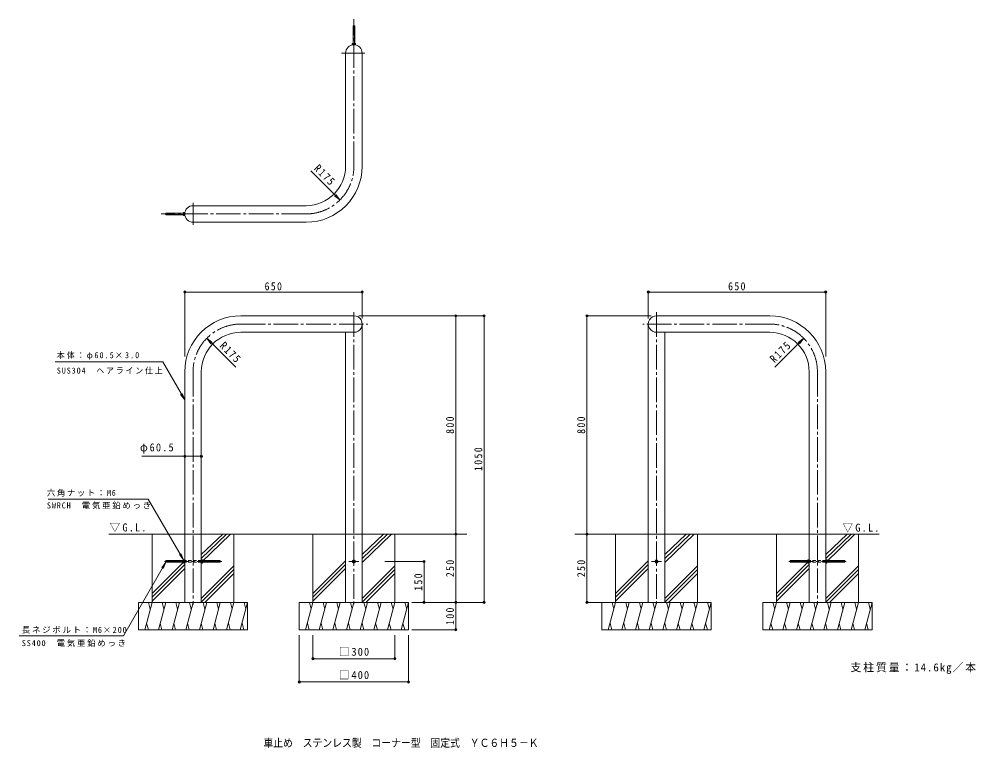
# Model space of a CAD drawing. Units: millimetres at full size, sheet at 1:10. Extents: x -1681 to 1825, y -1350 to 1320.
import ezdxf
from ezdxf.enums import TextEntityAlignment as Align

# ---------------------------------------------------------------- set-up
doc = ezdxf.new("R2010")
doc.units = ezdxf.units.MM
doc.header["$LTSCALE"] = 10
doc.header["$PDMODE"] = 32
doc.header["$PDSIZE"] = 8
doc.linetypes.add('CHAIN2', pattern=[12, 9, -1, 1, -1])
doc.linetypes.add('DASHED1', pattern=[1.8, 1.2, -0.6])
for name, color, linetype, lineweight in [('C-0', 7, 'CHAIN2', 9), ('C-2', 3, 'Continuous', 9), ('C-3', 3, 'Continuous', 9), ('C-4', 7, 'Continuous', 9), ('C-5', 7, 'Continuous', 9), ('C-6', 6, 'Continuous', 9)]:
    doc.layers.add(name, color=color, linetype=linetype, lineweight=lineweight)
doc.layers.add('F-5_F-5ﾚｲﾔ', color=2, linetype='Continuous')
doc.styles.add('ＭＳ ゴシック', font='')
doc.styles.get('ＭＳ ゴシック').set_extended_font_data('MS Gothic')

msp = doc.modelspace()

# ---------------------------------------------------------------- linework, layer by layer
at = {"layer": 'C-0'}
for p, q in [((-454.5, 781.31), (-454.5, 1319.88)), ((-500.22, 1195.81), (-414.22, 1195.81)), ((-1044, 646.98), (-1044, 566.24)), ((-629.5, 606.31), (-1161.11, 606.31)), ((-454.5, 246.72), (-454.5, -829.3)), ((654.56, 246.72), (654.56, -829.3)), ((-869, 203), (-403.76, 203)), ((1069.06, 203), (603.82, 203)), ((-1044, 28), (-1044, -824.46)), ((1244.06, 28), (1244.06, -824.46)), ((-939, -666.75), (-1149, -666.75)), ((-436.33, -666.75), (-472.68, -666.75)), ((636.38, -666.75), (672.74, -666.75)), ((1349.06, -666.75), (1139.06, -666.75))]:
    msp.add_line(p, q, dxfattribs=at)
for centre, start, end in [((-629.5, 781.31), 270, 0), ((-869, 28), 90, 180), ((1069.06, 28), 0, 90)]:
    msp.add_arc(centre, 175, start, end, dxfattribs=at)
at = {"layer": 'C-2'}
for p, q in [((-484.75, 781.31), (-484.75, 1195.81)), ((-424.25, 781.31), (-424.25, 1195.81)), ((-629.5, 636.56), (-1044, 636.56)), ((-629.5, 576.06), (-1044, 576.06)), ((-869, 233.25), (-454.5, 233.25)), ((1069.06, 233.25), (654.56, 233.25)), ((-424.25, 203), (-424.25, -816.75)), ((624.31, 203), (624.31, -816.75)), ((-869, 172.75), (-454.5, 172.75)), ((-484.75, 172.75), (-484.75, -816.75)), ((1069.06, 172.75), (654.56, 172.75)), ((684.81, 172.75), (684.81, -816.75)), ((-1074.25, 28), (-1074.25, -816.75)), ((-1013.75, 28), (-1013.75, -816.75)), ((1213.81, 28), (1213.81, -816.75)), ((1274.31, 28), (1274.31, -816.75))]:
    msp.add_line(p, q, dxfattribs=at)
for centre, radius, start, end in [((-454.5, 1195.81), 30.25, 0, 180), ((-629.5, 781.31), 205.25, 270, 0), ((-629.5, 781.31), 144.75, 270, 0), ((-1044, 606.31), 30.25, 90, 270), ((-869, 28), 205.25, 90, 180), ((-454.5, 203), 30.25, 269.99986, 90.00014), ((654.56, 203), 30.25, 89.99986, 270.00014), ((1069.06, 28), 205.25, 0, 90), ((-869, 28), 144.75, 90, 180), ((1069.06, 28), 144.75, 0, 90)]:
    msp.add_arc(centre, radius, start, end, dxfattribs=at)
at = {"layer": 'C-3'}
for p, q in [((-456.96, 1295.81), (-457.5, 1295.27)), ((-457.5, 1231.06), (-457.5, 1295.27)), ((-451.5, 1295.27), (-457.5, 1295.27)), ((-456.96, 1231.06), (-456.96, 1295.81)), ((-452.04, 1295.81), (-451.5, 1295.27)), ((-451.5, 1231.06), (-451.5, 1295.27)), ((-460.25, 1230.57), (-460.25, 1225.51)), ((-450.2, 1231.06), (-458.81, 1231.06)), ((-457.37, 1230.57), (-457.37, 1225.93)), ((-451.64, 1230.57), (-451.64, 1225.93)), ((-448.75, 1230.57), (-448.75, 1225.51)), ((-1144, 608.77), (-1143.46, 609.31)), ((-1079.25, 608.77), (-1144, 608.77)), ((-1144, 603.85), (-1143.46, 603.31)), ((-1079.25, 609.31), (-1143.46, 609.31)), ((-1143.46, 603.31), (-1143.46, 609.31)), ((-1079.25, 603.31), (-1143.46, 603.31)), ((-1079.25, 602), (-1079.25, 610.62)), ((-1078.76, 612.06), (-1073.7, 612.06)), ((-1078.76, 609.17), (-1074.12, 609.17)), ((-1078.76, 603.45), (-1074.12, 603.45)), ((-1078.76, 600.56), (-1073.7, 600.56)), ((-1144, -664.3), (-1143.46, -663.75)), ((-1079.25, -664.3), (-1144, -664.3)), ((-1079.25, -663.75), (-1143.46, -663.75)), ((-1143.46, -669.75), (-1143.46, -663.75)), ((-1079.25, -671.06), (-1079.25, -662.45)), ((-1078.76, -661), (-1074.25, -661)), ((-1078.76, -663.89), (-1074.25, -663.89)), ((-1009.24, -661), (-1013.75, -661)), ((-1009.24, -663.89), (-1013.75, -663.89)), ((-1008.75, -671.06), (-1008.75, -662.45)), ((-1008.75, -663.75), (-944.54, -663.75)), ((-1008.75, -664.3), (-944, -664.3)), ((-944, -664.3), (-944.54, -663.75)), ((-944.54, -669.75), (-944.54, -663.75)), ((-454.5, -661), (-449.5, -663.89)), ((-449.5, -663.89), (-449.5, -669.62)), ((648.81, -666.75), (651.7, -661.75)), ((1144.06, -664.3), (1144.6, -663.75)), ((1208.81, -664.3), (1144.06, -664.3)), ((1208.81, -663.75), (1144.6, -663.75)), ((1144.6, -669.75), (1144.6, -663.75)), ((1208.81, -671.06), (1208.81, -662.45)), ((1209.3, -661), (1213.81, -661)), ((1209.3, -663.89), (1213.81, -663.89)), ((1278.82, -661), (1274.31, -661)), ((1278.82, -663.89), (1274.31, -663.89)), ((1279.31, -671.06), (1279.31, -662.45)), ((1279.31, -663.75), (1343.52, -663.75)), ((1279.31, -664.3), (1344.06, -664.3)), ((1344.06, -664.3), (1343.52, -663.75)), ((1343.52, -669.75), (1343.52, -663.75)), ((-1144, -669.21), (-1143.46, -669.75)), ((-1079.25, -669.75), (-1143.46, -669.75)), ((-1078.76, -669.62), (-1074.25, -669.62)), ((-1078.76, -672.5), (-1074.25, -672.5)), ((-1009.24, -669.62), (-1013.75, -669.62)), ((-1009.24, -672.5), (-1013.75, -672.5)), ((-1008.75, -669.75), (-944.54, -669.75)), ((-944, -669.21), (-944.54, -669.75)), ((-454.5, -672.5), (-459.5, -669.62)), ((-454.5, -672.5), (-449.5, -669.62)), ((648.81, -666.75), (651.7, -671.75)), ((657.42, -671.75), (651.7, -671.75)), ((660.31, -666.75), (657.42, -671.75)), ((1144.06, -669.21), (1144.6, -669.75)), ((1208.81, -669.75), (1144.6, -669.75)), ((1209.3, -669.62), (1213.81, -669.62)), ((1209.3, -672.5), (1213.81, -672.5)), ((1278.82, -669.62), (1274.31, -669.62)), ((1278.82, -672.5), (1274.31, -672.5)), ((1279.31, -669.75), (1343.52, -669.75)), ((1344.06, -669.21), (1343.52, -669.75))]:
    msp.add_line(p, q, dxfattribs=at)
at = {"layer": 'C-3', "linetype": 'DASHED1'}
for p, q in [((-1013.75, -663.75), (-1074.25, -663.75)), ((1274.31, -663.75), (1213.81, -663.75)), ((-1013.75, -669.75), (-1074.25, -669.75)), ((1274.31, -669.75), (1213.81, -669.75))]:
    msp.add_line(p, q, dxfattribs=at)
at = {"layer": 'C-3'}
for points in [[(-452.04, 1231.06), (-452.04, 1295.81), (-456.96, 1295.81)], [(-1079.25, 603.85), (-1144, 603.85), (-1144, 608.77)], [(-1079.25, -669.21), (-1144, -669.21), (-1144, -664.3)], [(-1008.75, -669.21), (-944, -669.21), (-944, -664.3)], [(-454.5, -661), (-459.5, -663.89), (-459.5, -669.62)], [(660.31, -666.75), (657.42, -661.75), (651.7, -661.75)], [(1208.81, -669.21), (1144.06, -669.21), (1144.06, -664.3)], [(1279.31, -669.21), (1344.06, -669.21), (1344.06, -664.3)]]:
    msp.add_lwpolyline(points, dxfattribs=at)
for centre, radius in [((-454.5, -666.75), 5), ((-454.5, -666.75), 3), ((654.56, -666.75), 5), ((654.56, -666.75), 3)]:
    msp.add_circle(centre, radius, dxfattribs=at)
for centre, radius, start, end in [((-458.81, 1228.69), 2.37, 52.44278, 127.55722), ((-454.5, 1222.46), 8.6, 70.548, 109.452), ((-450.2, 1228.69), 2.37, 52.44278, 127.55722), ((-1076.89, 610.62), 2.37, 142.44278, 217.55722), ((-1070.66, 606.31), 8.6, 160.548, 199.452), ((-1076.89, 602), 2.37, 142.44278, 217.55722), ((-1076.89, -662.45), 2.37, 142.44278, 217.55722), ((-1070.66, -666.75), 8.6, 160.548, 199.452), ((-1011.12, -662.45), 2.37, 322.44278, 37.55722), ((-1017.35, -666.75), 8.6, 340.548, 19.452), ((1211.18, -662.45), 2.37, 142.44278, 217.55722), ((1217.41, -666.75), 8.6, 160.548, 199.452), ((1276.94, -662.45), 2.37, 322.44278, 37.55722), ((1270.71, -666.75), 8.6, 340.548, 19.452), ((-1076.89, -671.06), 2.37, 142.44278, 217.55722), ((-1011.12, -671.06), 2.37, 322.44278, 37.55722), ((1211.18, -671.06), 2.37, 142.44278, 217.55722), ((1276.94, -671.06), 2.37, 322.44278, 37.55722)]:
    msp.add_arc(centre, radius, start, end, dxfattribs=at)
at = {"layer": 'C-4'}
for p, q in [((-505.76, 657.57), (-525.59, 672.79)), ((-1074.25, 323.28), (-1074.25, 83.63)), ((-1074.25, 320.28), (-424.25, 320.28)), ((-424.25, 323.28), (-424.25, 223)), ((624.31, 323.28), (624.31, 223)), ((624.31, 320.28), (1274.31, 320.28)), ((1274.31, 323.28), (1274.31, 83.63)), ((25.4, 233.25), (-436.31, 233.25)), ((-81.14, -566.75), (-81.14, 233.25)), ((22.4, 233.25), (22.4, -816.75)), ((396.31, 233.25), (634.56, 233.25)), ((399.31, 233.25), (399.31, -566.75)), ((-993.71, 150.77), (-973.87, 135.55)), ((1193.77, 150.77), (1173.93, 135.55)), ((-1074.25, -281.32), (-1232, -281.32)), ((-1074.25, -281.32), (-1013.75, -281.32)), ((-81.14, -566.75), (-81.14, -816.75)), ((399.31, -566.75), (399.31, -816.75)), ((-194.5, -666.75), (-340.63, -666.75)), ((-197.5, -816.75), (-197.5, -666.75)), ((25.4, -816.75), (-242.4, -816.75)), ((-81.14, -816.75), (-81.14, -916.75)), ((396.31, -816.75), (484.56, -816.75)), ((-654.5, -1111.12), (-654.5, -936.75)), ((-604.5, -1025.96), (-604.5, -936.75)), ((-304.5, -1025.96), (-304.5, -936.75)), ((-254.5, -1111.12), (-254.5, -936.75)), ((-78.14, -916.75), (-242.4, -916.75)), ((-604.5, -1022.96), (-304.5, -1022.96)), ((-654.5, -1108.12), (-254.5, -1108.12))]:
    msp.add_line(p, q, dxfattribs=at)
for points in [[(-611.83, 763.63), (-505.76, 657.57), (-520.98, 677.4)], [(-887.64, 44.71), (-993.71, 150.77), (-978.49, 130.94)], [(1087.7, 44.71), (1193.77, 150.77), (1178.55, 130.94)]]:
    msp.add_lwpolyline(points, dxfattribs=at)
for p in [(-1074.25, 320.28), (-424.25, 320.28), (624.31, 320.28), (1274.31, 320.28), (-81.14, 233.25), (22.4, 233.25), (399.31, 233.25), (-1074.25, -281.32), (-1013.75, -281.32), (-81.14, -566.75), (399.31, -566.75), (-197.5, -666.75), (-197.5, -816.75), (-81.14, -816.75), (22.4, -816.75), (399.31, -816.75), (-81.14, -916.75), (-604.5, -1022.96), (-304.5, -1022.96), (-654.5, -1108.12), (-254.5, -1108.12)]:
    msp.add_point(p, dxfattribs=at)
at = {"layer": 'C-5'}
for p, q in [((-1154.55, 64.21), (-1549.76, 64.21)), ((-1154.55, 64.21), (-1074.25, -74.47)), ((-1074.25, -74.47), (-1089.47, -54.64)), ((-1074.25, -74.47), (-1083.82, -51.37)), ((-1208.27, -438.83), (-1575.45, -438.83)), ((-1078.76, -661), (-1208.27, -438.83)), ((-1078.76, -661), (-1094.06, -641.23)), ((-1078.76, -661), (-1088.43, -637.95)), ((-1143.46, -669.75), (-1158.68, -689.59)), ((-1143.46, -669.75), (-1153.03, -692.85))]:
    msp.add_line(p, q, dxfattribs=at)
msp.add_lwpolyline([(-1143.46, -669.75), (-1299.34, -939.69), (-1681.23, -939.69)], dxfattribs=at)
at = {"layer": 'C-6'}
for p, q in [((-40.17, -566.75), (-1352.14, -566.75)), ((-1194, -816.75), (-1194, -566.75)), ((-935.02, -566.75), (-1013.75, -641.61)), ((-920.76, -566.75), (-1013.75, -655.99)), ((-906.52, -566.75), (-1013.75, -670.29)), ((-894, -816.75), (-894, -566.75)), ((-604.5, -816.75), (-604.5, -566.75)), ((-345.52, -566.75), (-424.25, -641.61)), ((-331.26, -566.75), (-424.25, -655.99)), ((-317.02, -566.75), (-424.25, -670.29)), ((-304.5, -816.75), (-304.5, -566.75)), ((354.56, -566.75), (1470.06, -566.75)), ((504.56, -816.75), (504.56, -566.75)), ((763.55, -566.75), (684.81, -641.61)), ((777.81, -566.75), (684.81, -655.99)), ((792.05, -566.75), (684.81, -670.29)), ((804.56, -816.75), (804.56, -566.75)), ((1094.06, -816.75), (1094.06, -566.75)), ((1353.05, -566.75), (1274.31, -641.61)), ((1367.31, -566.75), (1274.31, -655.99)), ((1381.55, -566.75), (1274.31, -670.29)), ((1394.06, -816.75), (1394.06, -566.75)), ((-1074.25, -664.09), (-1194, -783.84)), ((-484.75, -664.09), (-604.5, -783.84)), ((624.31, -664.09), (504.56, -783.84)), ((1213.81, -664.09), (1094.06, -783.84)), ((-1074.25, -678.23), (-1194, -797.98)), ((-1074.25, -692.37), (-1194, -812.12)), ((-894, -682.29), (-1013.75, -802.04)), ((-894, -696.43), (-1013.75, -816.18)), ((-484.75, -678.23), (-604.5, -797.98)), ((-484.75, -692.37), (-604.5, -812.12)), ((-304.5, -682.29), (-424.25, -802.04)), ((-304.5, -696.43), (-424.25, -816.18)), ((624.31, -678.23), (504.56, -797.98)), ((624.31, -692.37), (504.56, -812.12)), ((804.56, -682.29), (684.81, -802.04)), ((804.56, -696.43), (684.81, -816.18)), ((1213.81, -678.23), (1094.06, -797.98)), ((1213.81, -692.37), (1094.06, -812.12)), ((1394.06, -682.29), (1274.31, -802.04)), ((1394.06, -696.43), (1274.31, -816.18)), ((-894, -710.57), (-1000.18, -816.75)), ((-304.5, -710.57), (-410.68, -816.75)), ((804.56, -710.57), (698.38, -816.75)), ((1394.06, -710.57), (1287.88, -816.75)), ((-1244, -916.75), (-1244, -816.75)), ((-1244, -816.75), (-844, -816.75)), ((-1194, -816.75), (-1220.8, -916.75)), ((-1207.05, -816.75), (-1200.53, -841.1)), ((-1144, -816.75), (-1170.8, -916.75)), ((-1157.05, -816.75), (-1150.53, -841.1)), ((-1094, -816.75), (-1120.8, -916.75)), ((-1107.05, -816.75), (-1100.53, -841.1)), ((-1044, -816.75), (-1070.8, -916.75)), ((-1057.05, -816.75), (-1050.53, -841.1)), ((-994, -816.75), (-1020.8, -916.75)), ((-1007.05, -816.75), (-1000.53, -841.1)), ((-944, -816.75), (-970.8, -916.75)), ((-957.05, -816.75), (-950.53, -841.1)), ((-894, -816.75), (-920.8, -916.75)), ((-907.05, -816.75), (-900.53, -841.1)), ((-844, -816.75), (-870.8, -916.75)), ((-857.05, -816.75), (-850.53, -841.1)), ((-844, -916.75), (-844, -816.75)), ((-654.5, -916.75), (-654.5, -816.75)), ((-654.5, -816.75), (-254.5, -816.75)), ((-604.5, -816.75), (-631.3, -916.75)), ((-617.55, -816.75), (-611.03, -841.1)), ((-554.5, -816.75), (-581.3, -916.75)), ((-567.55, -816.75), (-561.03, -841.1)), ((-504.5, -816.75), (-531.3, -916.75)), ((-517.55, -816.75), (-511.03, -841.1)), ((-454.5, -816.75), (-481.3, -916.75)), ((-467.55, -816.75), (-461.03, -841.1)), ((-404.5, -816.75), (-431.3, -916.75)), ((-417.55, -816.75), (-411.03, -841.1)), ((-354.5, -816.75), (-381.3, -916.75)), ((-367.55, -816.75), (-361.03, -841.1)), ((-304.5, -816.75), (-331.3, -916.75)), ((-317.55, -816.75), (-311.03, -841.1)), ((-254.5, -816.75), (-281.3, -916.75)), ((-267.55, -816.75), (-261.03, -841.1)), ((-254.5, -916.75), (-254.5, -816.75)), ((454.56, -916.75), (454.56, -816.75)), ((454.56, -816.75), (854.56, -816.75)), ((504.56, -816.75), (477.77, -916.75)), ((491.51, -816.75), (498.04, -841.1)), ((554.56, -816.75), (527.77, -916.75)), ((541.51, -816.75), (548.04, -841.1)), ((604.56, -816.75), (577.77, -916.75)), ((591.51, -816.75), (598.04, -841.1)), ((654.56, -816.75), (627.77, -916.75)), ((641.51, -816.75), (648.04, -841.1)), ((704.56, -816.75), (677.77, -916.75)), ((691.51, -816.75), (698.04, -841.1)), ((754.56, -816.75), (727.77, -916.75)), ((741.51, -816.75), (748.04, -841.1)), ((804.56, -816.75), (777.77, -916.75)), ((791.51, -816.75), (798.04, -841.1)), ((854.56, -816.75), (827.77, -916.75)), ((841.51, -816.75), (848.04, -841.1)), ((854.56, -916.75), (854.56, -816.75)), ((1044.06, -916.75), (1044.06, -816.75)), ((1044.06, -816.75), (1444.06, -816.75)), ((1094.06, -816.75), (1067.27, -916.75)), ((1081.01, -816.75), (1087.54, -841.1)), ((1144.06, -816.75), (1117.27, -916.75)), ((1131.01, -816.75), (1137.54, -841.1)), ((1194.06, -816.75), (1167.27, -916.75)), ((1181.01, -816.75), (1187.54, -841.1)), ((1244.06, -816.75), (1217.27, -916.75)), ((1231.01, -816.75), (1237.54, -841.1)), ((1294.06, -816.75), (1267.27, -916.75)), ((1281.01, -816.75), (1287.54, -841.1)), ((1344.06, -816.75), (1317.27, -916.75)), ((1331.01, -816.75), (1337.54, -841.1)), ((1394.06, -816.75), (1367.27, -916.75)), ((1381.01, -816.75), (1387.54, -841.1)), ((1444.06, -816.75), (1417.27, -916.75)), ((1431.01, -816.75), (1437.54, -841.1)), ((1444.06, -916.75), (1444.06, -816.75)), ((-1207.75, -916.75), (-1214.27, -892.4)), ((-1157.75, -916.75), (-1164.27, -892.4)), ((-1107.75, -916.75), (-1114.27, -892.4)), ((-1057.75, -916.75), (-1064.27, -892.4)), ((-1007.75, -916.75), (-1014.27, -892.4)), ((-957.75, -916.75), (-964.27, -892.4)), ((-907.75, -916.75), (-914.27, -892.4)), ((-857.75, -916.75), (-864.27, -892.4)), ((-618.25, -916.75), (-624.77, -892.4)), ((-568.25, -916.75), (-574.77, -892.4)), ((-518.25, -916.75), (-524.77, -892.4)), ((-468.25, -916.75), (-474.77, -892.4)), ((-418.25, -916.75), (-424.77, -892.4)), ((-368.25, -916.75), (-374.77, -892.4)), ((-318.25, -916.75), (-324.77, -892.4)), ((-268.25, -916.75), (-274.77, -892.4)), ((490.82, -916.75), (484.29, -892.4)), ((540.82, -916.75), (534.29, -892.4)), ((590.82, -916.75), (584.29, -892.4)), ((640.82, -916.75), (634.29, -892.4)), ((690.82, -916.75), (684.29, -892.4)), ((740.82, -916.75), (734.29, -892.4)), ((790.82, -916.75), (784.29, -892.4)), ((840.82, -916.75), (834.29, -892.4)), ((1080.32, -916.75), (1073.79, -892.4)), ((1130.32, -916.75), (1123.79, -892.4)), ((1180.32, -916.75), (1173.79, -892.4)), ((1230.32, -916.75), (1223.79, -892.4)), ((1280.32, -916.75), (1273.79, -892.4)), ((1330.32, -916.75), (1323.79, -892.4)), ((1380.32, -916.75), (1373.79, -892.4)), ((1430.32, -916.75), (1423.79, -892.4)), ((-1244, -916.75), (-844, -916.75)), ((-654.5, -916.75), (-254.5, -916.75)), ((454.56, -916.75), (854.56, -916.75)), ((1044.06, -916.75), (1444.06, -916.75))]:
    msp.add_line(p, q, dxfattribs=at)

# ---------------------------------------------------------------- texts
at = {"layer": 'C-4', "color": 2, "char_height": 29.33, "attachment_point": 7, "style": 'ＭＳ ゴシック'}
for s, insert, rotation in [('\\T1.28;\\W0.9;R175', (-603.92, 769.87), 315), ('\\T1.28;\\W0.9;R175', (-948.99, 120.19), 315), ('\\T1.28;\\W0.9;R175', (1087.17, 58.32), 45), ('\\T1.27;\\W0.9;800', (-87.14, -199.25), 90), ('\\T1.27;\\W0.9;800', (393.31, -199.25), 90), ('\\T1.28;\\W0.9;1050', (16.4, -335.5), 90), ('\\T1.27;\\W0.9;250', (-87.14, -724.25), 90), ('\\T1.27;\\W0.9;250', (393.31, -724.25), 90), ('\\T1.27;\\W0.9;150', (-203.5, -774.25), 90), ('\\T1.27;\\W0.9;100', (-87.14, -899.25), 90)]:
    msp.add_mtext(s, dxfattribs=dict(at, insert=insert, rotation=rotation))
for s, insert in [('\\T1.27;\\W0.9;650', (-781.75, 326.28)), ('\\T1.27;\\W0.9;650', (916.81, 326.28)), ('\\T1.22;\\W0.95;φ60.5', (-1238.37, -271.32)), ('\\T1.21;\\W0.95;□300', (-509.5, -1012.96)), ('\\T1.21;\\W0.95;□400', (-509.5, -1098.12))]:
    msp.add_mtext(s, dxfattribs=dict(at, insert=insert))
at = {"layer": 'C-5', "char_height": 21.99, "attachment_point": 7, "style": 'ＭＳ ゴシック'}
for s, insert in [('\\T1.25;\\W0.95;本体：φ60.5×3.0', (-1543.35, 71.93)), ('\\T1.22;\\W0.95;SUS304\u3000ヘアライン仕上', (-1543.35, 19.02)), ('\\T1.19;六角ナット：M6', (-1579.56, -428.97)), ('\\T1.21;SWRCH\u3000電気亜鉛めっき', (-1579.56, -475.3)), ('\\T1.21;長ネジボルト：M6×200', (-1671.36, -930.94)), ('\\T1.21;SS400\u3000電気亜鉛めっき', (-1671.36, -979.54))]:
    msp.add_mtext(s, dxfattribs=dict(at, insert=insert))
at = {"layer": 'C-5', "color": 2, "char_height": 29.33, "attachment_point": 7, "style": 'ＭＳ ゴシック'}
for insert in [(-1349.18, -559.51), (1336.35, -560.32)]:
    msp.add_mtext('\\T1.22;\\W0.95;▽G.L.', dxfattribs=dict(at, insert=insert))
at = {"layer": 'F-5_F-5ﾚｲﾔ', "style": 'ＭＳ ゴシック', "width": 0.9}
msp.add_text('車止め\u3000ステンレス製\u3000コーナー型\u3000固定式\u3000ＹＣ６Ｈ５－Ｋ', height=29.33, dxfattribs=at).set_placement((-786.18, -1354.94), align=Align.BOTTOM_LEFT)
at = {"layer": 'F-5_F-5ﾚｲﾔ', "insert": (1364.84, -1079.01), "char_height": 29.33, "attachment_point": 7, "style": 'ＭＳ ゴシック'}
msp.add_mtext('\\T1.17;支柱質量：14.6kg／本', dxfattribs=at)

doc.saveas('drawing.dxf')
